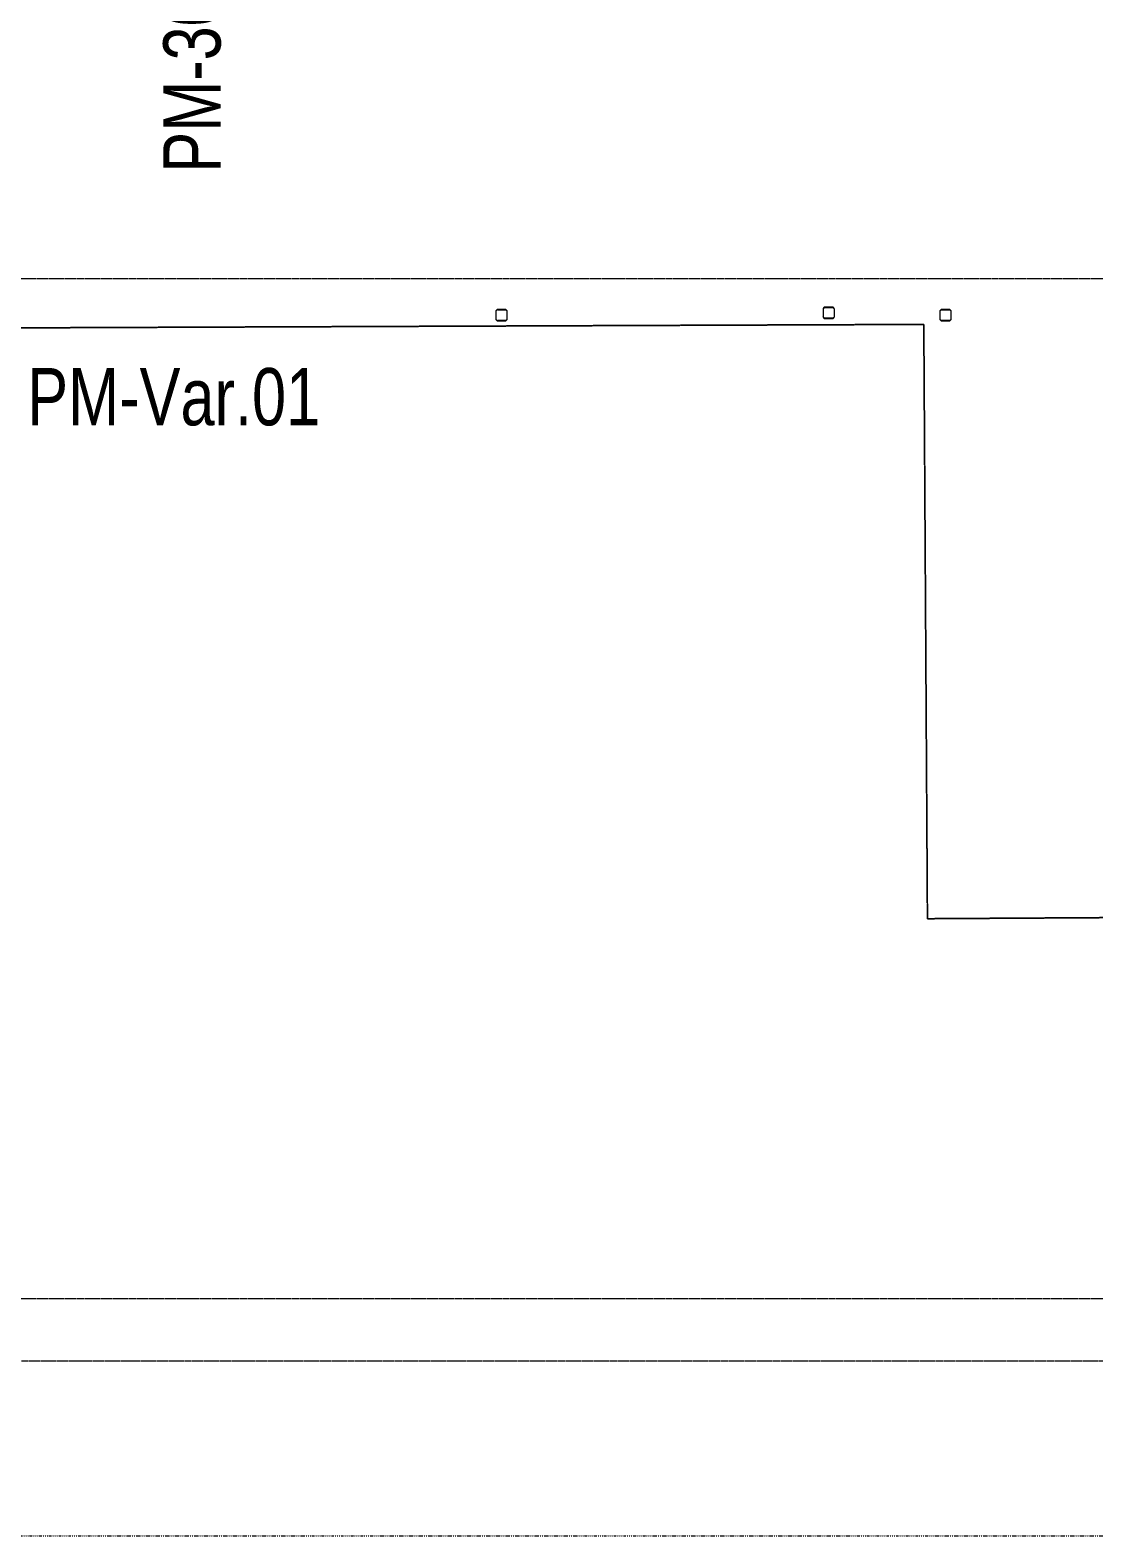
# Model space of a CAD drawing. Header units: centimetres. Extents: x -14155 to 6577, y -1225 to 8033.
# Drawn here: x -12336 to -11407, y 1124 to 2438 of the extents above; entities that cross this region are included whole.
import ezdxf

# ---------------------------------------------------------------- set-up
doc = ezdxf.new("R2010")
doc.units = ezdxf.units.CM
for name, pattern in [('_Overhead', [0.47625, 0.3175, -0.15875]), ('Dash dot', [1.5875, 0.635, -0.47625, 0, -0.47625]), ('Grid Line', [2.2225, 1.27, -0.3175, 0.3175, -0.3175])]:
    doc.linetypes.add(name, pattern=pattern)
for name, color, linetype, lineweight in [('A-ANNO-SYMB', 7, 'Continuous', 9), ('A-FLOR', 7, 'Continuous', 9), ('S-COLS', 7, 'Continuous', 9), ('S-COLS-IDEN', 7, 'Continuous', 9), ('S-GRID', 7, 'Continuous', 9)]:
    doc.layers.add(name, color=color, linetype=linetype, lineweight=lineweight)
doc.styles.add('Century Gothic_1', font='GOTHIC.TTF', dxfattribs={"width": 0.8, "height": 50})

# ---------------------------------------------------------------- blocks, each defined once
blk = doc.blocks.new('HSS Rectangular-Column - 100 x 100 mm-V7-N01 - Planta')
at = {"layer": 'S-COLS'}
for p, q in [((-5, 3.095), (-5, -3.095)), ((-4.6, -3.6475), (-4.6, 3.6475)), ((-3.6475, 4.6), (3.6475, 4.6)), ((3.095, 5), (-3.095, 5)), ((4.6, 3.6475), (4.6, -3.6475)), ((5, -3.095), (5, 3.095)), ((3.6475, -4.6), (-3.6475, -4.6)), ((-3.095, -5), (3.095, -5))]:
    blk.add_line(p, q, dxfattribs=at)
for centre, radius, start, end in [((-3.095, 3.095), 1.905, 90, 180), ((-3.6475, 3.6475), 0.9525, 90, 180), ((3.095, 3.095), 1.905, 360, 90), ((3.6475, 3.6475), 0.9525, 0, 90), ((-3.095, -3.095), 1.905, 180, 270), ((-3.6475, -3.6475), 0.9525, 180, 270), ((3.095, -3.095), 1.905, 270, 360), ((3.6475, -3.6475), 0.9525, 270, 0)]:
    blk.add_arc(centre, radius, start, end, dxfattribs=at)
blk = doc.blocks.new('HSS Rectangular-Column - 100 x 100 mm-V8-N01 - Planta')
at = {"layer": 'S-COLS'}
h = blk.add_hatch(dxfattribs=at)
h.set_pattern_fill('FP_7', color=256, style=0, pattern_type=2)
h.set_pattern_definition([(45, (11638.71, -2191.32), (-62.8618, 62.8618), []), (45, (11638.71, -2096.07), (-62.8618, 62.8618), [])])
h.paths.add_polyline_path([(-3.1, -5), (3.1, -5), (3.6, -4.6), (-3.6, -4.6)])
h.paths.add_polyline_path([(-4.6, -3.6), (-4.6, 3.6), (-5, 3.1), (-5, -3.1)])
h.paths.add_polyline_path([(4.6, -3.6), (5, -3.1), (5, 3.1), (4.6, 3.6)])
h.paths.add_polyline_path([(-3.6, 4.6), (3.6, 4.6), (3.1, 5), (-3.1, 5)])
for p, q in [((-5, 3.1), (-5, -3.1)), ((-4.6, -3.6), (-4.6, 3.6)), ((-3.6, 4.6), (3.6, 4.6)), ((3.1, 5), (-3.1, 5)), ((4.6, 3.6), (4.6, -3.6)), ((5, -3.1), (5, 3.1)), ((3.6, -4.6), (-3.6, -4.6)), ((-3.1, -5), (3.1, -5))]:
    blk.add_line(p, q, dxfattribs=at)
for centre, radius, start, end in [((-3.1, 3.1), 1.9, 90, 180), ((-3.6, 3.6), 0.952, 90, 180), ((3.1, 3.1), 1.91, 360, 90), ((3.6, 3.6), 0.953, 0, 90), ((-3.1, -3.1), 1.91, 180, 270), ((-3.6, -3.6), 0.953, 180, 270), ((3.1, -3.1), 1.9, 270, 360), ((3.6, -3.6), 0.952, 270, 0)]:
    blk.add_arc(centre, radius, start, end, dxfattribs=at)
blk = doc.blocks.new('HSS Rectangular-Column - 100 x 100 mm-V9-N01 - Planta')
at = {"layer": 'S-COLS'}
for p, q in [((-5, 3.095), (-5, -3.095)), ((-4.6, -3.6475), (-4.6, 3.6475)), ((-3.6475, 4.6), (3.6475, 4.6)), ((3.095, 5), (-3.095, 5)), ((4.6, 3.6475), (4.6, -3.6475)), ((5, -3.095), (5, 3.095)), ((3.6475, -4.6), (-3.6475, -4.6)), ((-3.095, -5), (3.095, -5))]:
    blk.add_line(p, q, dxfattribs=at)
for centre, radius, start, end in [((-3.095, 3.095), 1.905, 90, 180), ((-3.6475, 3.6475), 0.9525, 90, 180), ((3.095, 3.095), 1.905, 360, 90), ((3.6475, 3.6475), 0.9525, 0, 90), ((-3.095, -3.095), 1.905, 180, 270), ((-3.6475, -3.6475), 0.9525, 180, 270), ((3.095, -3.095), 1.905, 270, 360), ((3.6475, -3.6475), 0.9525, 270, 0)]:
    blk.add_arc(centre, radius, start, end, dxfattribs=at)

msp = doc.modelspace()

# ---------------------------------------------------------------- linework, layer by layer
at = {"layer": 'A-ANNO-SYMB', "linetype": 'Dash dot'}
msp.add_line((-13387.321, 1123.592), (-11027.515, 1123.592), dxfattribs=at)
at = {"layer": 'A-FLOR', "color": 8, "linetype": '_Overhead', "true_color": 0x808080}
for p, q in [((-11555.745, 2181.263), (-13122.844, 2175.264)), ((-13122.844, 2175.264), (-11555.745, 2181.263)), ((-11552.587, 1662.408), (-11555.745, 2181.263)), ((-11555.745, 2181.263), (-11552.587, 1662.408)), ((-11388.747, 1663.403), (-11552.587, 1662.408)), ((-11552.587, 1662.408), (-11388.747, 1663.403))]:
    msp.add_line(p, q, dxfattribs=at)
at = {"layer": 'S-GRID', "color": 253, "linetype": 'Grid Line', "true_color": 0xaaaaaa}
for p, q in [((-14005.363, 2221.376), (2922.583, 2221.376)), ((-14005.363, 1330.773), (2922.583, 1330.773)), ((-13687.863, 1276.317), (2605.083, 1276.317))]:
    msp.add_line(p, q, dxfattribs=at)

# ---------------------------------------------------------------- block references
at = {"layer": 'S-COLS'}
for name, p in [('HSS Rectangular-Column - 100 x 100 mm-V8-N01 - Planta', (-11638.712, 2191.324)), ('HSS Rectangular-Column - 100 x 100 mm-V7-N01 - Planta', (-11924.221, 2189.324)), ('HSS Rectangular-Column - 100 x 100 mm-V9-N01 - Planta', (-11536.816, 2189.324))]:
    msp.add_blockref(name, p, dxfattribs=at)

# ---------------------------------------------------------------- texts
at = {"layer": 'S-COLS-IDEN', "insert": (-12219.414, 2313.704), "char_height": 50, "width": 392.82687, "attachment_point": 1, "rotation": 90, "style": 'Century Gothic_1'}
msp.add_mtext('PM-300x220', dxfattribs=at)
at = {"layer": 'S-COLS-IDEN', "insert": (-12338.138, 2143.138), "char_height": 50, "width": 336.70875, "attachment_point": 1, "style": 'Century Gothic_1'}
msp.add_mtext('PM-Var.01', dxfattribs=at)

doc.saveas('drawing.dxf')
